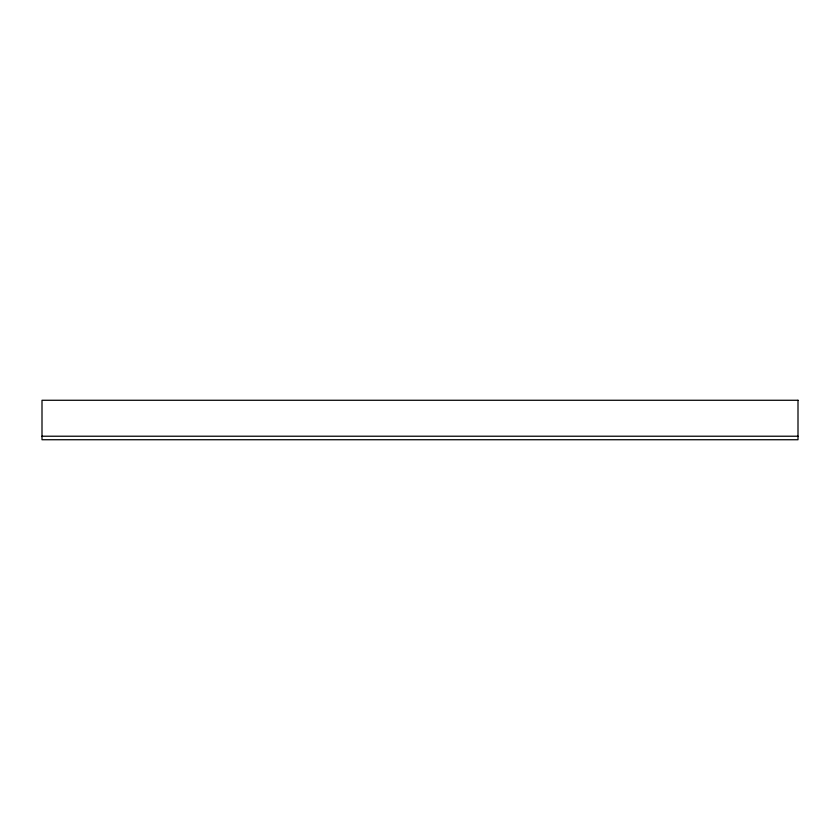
<?xml version="1.0" encoding="UTF-8"?>
<svg xmlns="http://www.w3.org/2000/svg" width="840" height="840" viewBox="0 0 840 840"><rect width="100%" height="100%" fill="white"/><g stroke="black" fill="none" stroke-linecap="round" stroke-linejoin="round"><path stroke-width="1.26" d="M42 436.223L798 436.223M798 400.27L42 400.27L42 439.73L798 439.73L798 400.27"/></g></svg>
